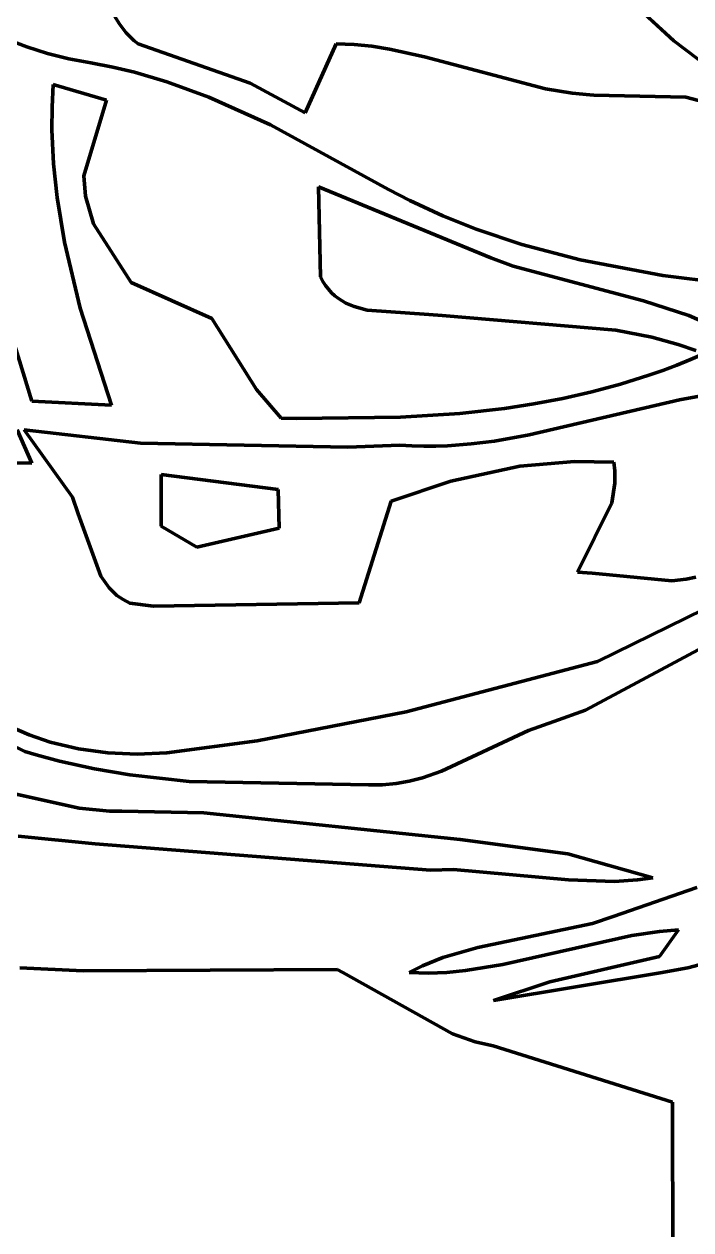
# Model space of a CAD drawing. Header units: millimetres. Extents: x 0 to 12.5, y 0 to 14.6.
# Drawn here: x 2.212 to 2.845, y 3.721 to 4.865 of the extents above; entities that cross this region are included whole.
import ezdxf

# ---------------------------------------------------------------- set-up
doc = ezdxf.new("R2010")
doc.units = ezdxf.units.MM
doc.layers.add('color#131313ff', color=7, linetype='CONTINUOUS', lineweight=100)
doc.layers.add('color#fcfcfcff', color=7, linetype='CONTINUOUS', lineweight=100)

msp = doc.modelspace()

# ---------------------------------------------------------------- linework, layer by layer
at = {"layer": 'color#131313ff'}
for p, q in [((2.8286, 4.849), (2.6587, 5.0059)), ((2.2978, 4.8731), (2.303, 4.8647)), ((2.303, 4.8647), (2.3092, 4.8567)), ((2.2147, 4.8434), (2.1855, 4.8543)), ((2.3092, 4.8567), (2.3163, 4.8495)), ((2.3163, 4.8495), (2.3203, 4.8461)), ((2.9115, 4.7862), (2.8286, 4.849)), ((2.2345, 4.8372), (2.2147, 4.8434)), ((2.3203, 4.8461), (2.4266, 4.8089)), ((2.4789, 4.7807), (2.5081, 4.8461)), ((2.5081, 4.8461), (2.5252, 4.8455)), ((2.5252, 4.8455), (2.5421, 4.8439)), ((2.5421, 4.8439), (2.5589, 4.8413)), ((2.5589, 4.8413), (2.5919, 4.834)), ((2.2548, 4.8321), (2.2345, 4.8372)), ((2.2651, 4.83), (2.2548, 4.8321)), ((2.2754, 4.8282), (2.2651, 4.83)), ((2.2964, 4.8241), (2.2754, 4.8282)), ((2.5919, 4.834), (2.7068, 4.8034)), ((2.3171, 4.8192), (2.2964, 4.8241)), ((2.3477, 4.8102), (2.3171, 4.8192)), ((2.2388, 4.786), (2.2398, 4.8076)), ((2.2398, 4.8076), (2.2903, 4.7929)), ((2.3876, 4.7956), (2.3477, 4.8102)), ((2.4266, 4.8089), (2.4789, 4.7807)), ((2.7068, 4.8034), (2.732, 4.7994)), ((2.2903, 4.7929), (2.2688, 4.721)), ((2.4458, 4.7694), (2.3876, 4.7956)), ((2.732, 4.7994), (2.7489, 4.7979)), ((2.7489, 4.7979), (2.7527, 4.7974)), ((2.7527, 4.7974), (2.8397, 4.7955)), ((2.8397, 4.7955), (2.8578, 4.7908)), ((2.2387, 4.7645), (2.2388, 4.786)), ((2.5579, 4.7082), (2.4458, 4.7694)), ((2.2402, 4.7323), (2.2387, 4.7645)), ((2.2436, 4.7004), (2.2402, 4.7323)), ((2.2688, 4.721), (2.2704, 4.7016)), ((2.2505, 4.6581), (2.2436, 4.7004)), ((2.2704, 4.7016), (2.2781, 4.6756)), ((2.4934, 4.6251), (2.4914, 4.7107)), ((2.4914, 4.7107), (2.6549, 4.6432)), ((2.5782, 4.6976), (2.5579, 4.7082)), ((2.6093, 4.6832), (2.5782, 4.6976)), ((2.641, 4.6705), (2.6093, 4.6832)), ((2.2781, 4.6756), (2.3138, 4.6199)), ((2.6843, 4.656), (2.641, 4.6705)), ((2.1735, 4.6572), (2.2196, 4.5074)), ((2.2655, 4.5954), (2.2505, 4.6581)), ((2.7395, 4.6414), (2.6843, 4.656)), ((2.6549, 4.6432), (2.676, 4.6352)), ((2.676, 4.6352), (2.7998, 4.6026)), ((2.8181, 4.6266), (2.7395, 4.6414)), ((2.4957, 4.6208), (2.4934, 4.6251)), ((2.4982, 4.617), (2.4957, 4.6208)), ((2.8746, 4.6194), (2.8181, 4.6266)), ((2.3138, 4.6199), (2.3902, 4.5857)), ((2.5009, 4.6134), (2.4982, 4.617)), ((2.5039, 4.6102), (2.5009, 4.6134)), ((2.507, 4.6073), (2.5039, 4.6102)), ((2.5104, 4.6047), (2.507, 4.6073)), ((2.5175, 4.6004), (2.5104, 4.6047)), ((2.5252, 4.5971), (2.5175, 4.6004)), ((2.7998, 4.6026), (2.8427, 4.5884)), ((2.2951, 4.5034), (2.2655, 4.5954)), ((2.5377, 4.5936), (2.5252, 4.5971)), ((2.5961, 4.5896), (2.5377, 4.5936)), ((2.6087, 4.5886), (2.5961, 4.5896)), ((2.7735, 4.5746), (2.6087, 4.5886)), ((2.8427, 4.5884), (2.8634, 4.5793)), ((2.3902, 4.5857), (2.4327, 4.5183)), ((2.8075, 4.568), (2.7735, 4.5746)), ((2.8327, 4.5611), (2.8075, 4.568)), ((2.8493, 4.5555), (2.8327, 4.5611)), ((2.8444, 4.5467), (2.8575, 4.5524)), ((2.8181, 4.5364), (2.8313, 4.5414)), ((2.8313, 4.5414), (2.8444, 4.5467)), ((2.7779, 4.5233), (2.8048, 4.5318)), ((2.8048, 4.5318), (2.8181, 4.5364)), ((2.4327, 4.5183), (2.4562, 4.4913)), ((2.7507, 4.5161), (2.7779, 4.5233)), ((2.2196, 4.5074), (2.2951, 4.5034)), ((2.8337, 4.5086), (2.6914, 4.4753)), ((2.6956, 4.5047), (2.7232, 4.5099)), ((2.7232, 4.5099), (2.7507, 4.5161)), ((2.8668, 4.5146), (2.8337, 4.5086)), ((2.5691, 4.492), (2.6256, 4.4957)), ((2.6256, 4.4957), (2.6677, 4.5004)), ((2.6677, 4.5004), (2.6956, 4.5047)), ((2.4562, 4.4913), (2.4703, 4.491)), ((2.4703, 4.491), (2.5691, 4.492)), ((2.2196, 4.4485), (2.2058, 4.4802)), ((2.3226, 4.4675), (2.2124, 4.48)), ((2.2124, 4.48), (2.2583, 4.4161)), ((2.6914, 4.4753), (2.6583, 4.4695)), ((2.5194, 4.4637), (2.3226, 4.4675)), ((2.5686, 4.4656), (2.5194, 4.4637)), ((2.58, 4.4649), (2.5686, 4.4656)), ((2.5913, 4.4646), (2.58, 4.4649)), ((2.6026, 4.4646), (2.5913, 4.4646)), ((2.6138, 4.465), (2.6026, 4.4646)), ((2.6362, 4.4667), (2.6138, 4.465)), ((2.6583, 4.4695), (2.6362, 4.4667)), ((2.0529, 4.4502), (2.2196, 4.4485)), ((2.6823, 4.4456), (2.7341, 4.4502)), ((2.7341, 4.4502), (2.7714, 4.4494)), ((2.7714, 4.4494), (2.7724, 4.4413)), ((2.3423, 4.4379), (2.4532, 4.4234)), ((2.3423, 4.3886), (2.3423, 4.4379)), ((2.617, 4.4315), (2.6823, 4.4456)), ((2.7724, 4.4413), (2.7725, 4.4296)), ((2.5605, 4.4125), (2.617, 4.4315)), ((2.7725, 4.4296), (2.7695, 4.4108)), ((2.2583, 4.4161), (2.2634, 4.4004)), ((2.4532, 4.4234), (2.454, 4.3868)), ((2.53, 4.3159), (2.5605, 4.4125)), ((2.7695, 4.4108), (2.7371, 4.3452)), ((2.2634, 4.4004), (2.285, 4.3413)), ((2.3761, 4.3688), (2.3423, 4.3886)), ((2.454, 4.3868), (2.3761, 4.3688)), ((2.285, 4.3413), (2.2929, 4.3302)), ((2.7371, 4.3452), (2.751, 4.3443)), ((2.751, 4.3443), (2.8265, 4.3369)), ((2.9127, 4.3375), (2.7561, 4.2604)), ((2.8265, 4.3369), (2.8403, 4.3384)), ((2.8403, 4.3384), (2.8493, 4.3404)), ((2.2929, 4.3302), (2.3003, 4.3231)), ((2.3003, 4.3231), (2.3061, 4.3191)), ((2.3061, 4.3191), (2.3126, 4.3158)), ((2.3126, 4.3158), (2.335, 4.3129)), ((2.335, 4.3129), (2.53, 4.3159)), ((2.7448, 4.2142), (2.9192, 4.3079)), ((2.7561, 4.2604), (2.5747, 4.2128)), ((2.5747, 4.2128), (2.4334, 4.185)), ((2.7148, 4.2034), (2.7448, 4.2142)), ((2.2172, 4.1907), (2.1981, 4.199)), ((2.6905, 4.1948), (2.7148, 4.2034)), ((2.1804, 4.1907), (2.2128, 4.1751)), ((2.2369, 4.184), (2.2172, 4.1907)), ((2.6081, 4.1565), (2.6905, 4.1948)), ((2.2128, 4.1751), (2.2237, 4.1718)), ((2.264, 4.1775), (2.2369, 4.184)), ((2.2917, 4.1737), (2.264, 4.1775)), ((2.4334, 4.185), (2.3475, 4.1738)), ((2.2237, 4.1718), (2.2457, 4.1658)), ((2.2457, 4.1658), (2.2789, 4.1585)), ((2.3196, 4.1725), (2.2917, 4.1737)), ((2.3475, 4.1738), (2.3196, 4.1725)), ((2.2789, 4.1585), (2.3124, 4.1528)), ((2.3124, 4.1528), (2.3687, 4.1466)), ((2.59, 4.1502), (2.6081, 4.1565)), ((2.2644, 4.1212), (2.1402, 4.1489)), ((2.3687, 4.1466), (2.5389, 4.1435)), ((2.5389, 4.1435), (2.5456, 4.1433)), ((2.5456, 4.1433), (2.5522, 4.1434)), ((2.5522, 4.1434), (2.5651, 4.1446)), ((2.5651, 4.1446), (2.5776, 4.1469)), ((2.5776, 4.1469), (2.59, 4.1502)), ((2.2932, 4.1185), (2.2644, 4.1212)), ((2.3048, 4.1184), (2.2932, 4.1185)), ((2.3826, 4.1167), (2.3048, 4.1184)), ((2.6257, 4.0916), (2.3826, 4.1167)), ((2.2066, 4.0947), (2.2798, 4.0876)), ((2.2798, 4.0876), (2.5976, 4.0626)), ((2.7278, 4.0781), (2.6257, 4.0916)), ((2.8085, 4.0553), (2.7278, 4.0781)), ((2.5976, 4.0626), (2.6195, 4.0631)), ((2.6195, 4.0631), (2.7286, 4.0533)), ((2.7286, 4.0533), (2.7722, 4.0518)), ((2.7722, 4.0518), (2.794, 4.0532)), ((2.794, 4.0532), (2.8085, 4.0553)), ((2.8503, 4.0461), (2.771, 4.0185)), ((2.771, 4.0185), (2.7512, 4.012)), ((2.7512, 4.012), (2.6426, 3.989)), ((2.7885, 4.0005), (2.815, 4.0044)), ((2.815, 4.0044), (2.8329, 4.0059)), ((2.8329, 4.0059), (2.815, 3.9806)), ((2.6662, 3.9729), (2.7885, 4.0005)), ((2.6426, 3.989), (2.6094, 3.9795)), ((2.815, 3.9806), (2.7108, 3.9567)), ((2.8417, 3.9698), (2.9017, 3.9857)), ((2.2682, 3.967), (2.2081, 3.9699)), ((2.5901, 3.9717), (2.5776, 3.9654)), ((2.6094, 3.9795), (2.5901, 3.9717)), ((2.631, 3.9672), (2.6662, 3.9729)), ((2.8154, 3.9651), (2.8417, 3.9698)), ((2.5093, 3.9681), (2.2682, 3.967)), ((2.5144, 3.9655), (2.5093, 3.9681)), ((2.6186, 3.9073), (2.5144, 3.9655)), ((2.5776, 3.9654), (2.5866, 3.965)), ((2.5866, 3.965), (2.5955, 3.9649)), ((2.5955, 3.9649), (2.6133, 3.9655)), ((2.6133, 3.9655), (2.631, 3.9672)), ((2.6575, 3.9389), (2.8154, 3.9651)), ((2.7108, 3.9567), (2.6575, 3.9389)), ((2.6401, 3.8998), (2.6186, 3.9073)), ((2.657, 3.896), (2.6401, 3.8998)), ((2.8272, 3.8424), (2.657, 3.896)), ((2.8298, 2.0278), (2.8272, 3.8424))]:
    msp.add_line(p, q, dxfattribs=at)
at = {"layer": 'color#fcfcfcff'}
for p, q in [((2.6587, 5.0059), (2.8286, 4.849)), ((2.303, 4.8647), (2.2978, 4.8731)), ((2.3092, 4.8567), (2.303, 4.8647)), ((2.1855, 4.8543), (2.2147, 4.8434)), ((2.3163, 4.8495), (2.3092, 4.8567)), ((2.3203, 4.8461), (2.3163, 4.8495)), ((2.8286, 4.849), (2.9115, 4.7862)), ((2.2147, 4.8434), (2.2345, 4.8372)), ((2.4266, 4.8089), (2.3203, 4.8461)), ((2.5081, 4.8461), (2.4789, 4.7807)), ((2.5252, 4.8455), (2.5081, 4.8461)), ((2.5421, 4.8439), (2.5252, 4.8455)), ((2.5589, 4.8413), (2.5421, 4.8439)), ((2.5919, 4.834), (2.5589, 4.8413)), ((2.2345, 4.8372), (2.2548, 4.8321)), ((2.2548, 4.8321), (2.2651, 4.83)), ((2.2651, 4.83), (2.2754, 4.8282)), ((2.2754, 4.8282), (2.2964, 4.8241)), ((2.7068, 4.8034), (2.5919, 4.834)), ((2.2964, 4.8241), (2.3171, 4.8192)), ((2.3171, 4.8192), (2.3477, 4.8102)), ((2.2398, 4.8076), (2.2388, 4.786)), ((2.2903, 4.7929), (2.2398, 4.8076)), ((2.3477, 4.8102), (2.3876, 4.7956)), ((2.4789, 4.7807), (2.4266, 4.8089)), ((2.732, 4.7994), (2.7068, 4.8034)), ((2.2688, 4.721), (2.2903, 4.7929)), ((2.3876, 4.7956), (2.4458, 4.7694)), ((2.7489, 4.7979), (2.732, 4.7994)), ((2.7527, 4.7974), (2.7489, 4.7979)), ((2.8397, 4.7955), (2.7527, 4.7974)), ((2.8578, 4.7908), (2.8397, 4.7955)), ((2.2388, 4.786), (2.2387, 4.7645)), ((2.4458, 4.7694), (2.5579, 4.7082)), ((2.2387, 4.7645), (2.2402, 4.7323)), ((2.2402, 4.7323), (2.2436, 4.7004)), ((2.2704, 4.7016), (2.2688, 4.721)), ((2.2436, 4.7004), (2.2505, 4.6581)), ((2.2781, 4.6756), (2.2704, 4.7016)), ((2.6549, 4.6432), (2.4914, 4.7107)), ((2.4914, 4.7107), (2.4934, 4.6251)), ((2.5579, 4.7082), (2.5782, 4.6976)), ((2.5782, 4.6976), (2.6093, 4.6832)), ((2.6093, 4.6832), (2.641, 4.6705)), ((2.3138, 4.6199), (2.2781, 4.6756)), ((2.641, 4.6705), (2.6843, 4.656)), ((2.2196, 4.5074), (2.1735, 4.6572)), ((2.2505, 4.6581), (2.2655, 4.5954)), ((2.6843, 4.656), (2.7395, 4.6414)), ((2.676, 4.6352), (2.6549, 4.6432)), ((2.7998, 4.6026), (2.676, 4.6352)), ((2.7395, 4.6414), (2.8181, 4.6266)), ((2.4934, 4.6251), (2.4957, 4.6208)), ((2.4957, 4.6208), (2.4982, 4.617)), ((2.8181, 4.6266), (2.8746, 4.6194)), ((2.3902, 4.5857), (2.3138, 4.6199)), ((2.4982, 4.617), (2.5009, 4.6134)), ((2.5009, 4.6134), (2.5039, 4.6102)), ((2.5039, 4.6102), (2.507, 4.6073)), ((2.507, 4.6073), (2.5104, 4.6047)), ((2.5104, 4.6047), (2.5175, 4.6004)), ((2.5175, 4.6004), (2.5252, 4.5971)), ((2.8427, 4.5884), (2.7998, 4.6026)), ((2.2655, 4.5954), (2.2951, 4.5034)), ((2.5252, 4.5971), (2.5377, 4.5936)), ((2.5377, 4.5936), (2.5961, 4.5896)), ((2.5961, 4.5896), (2.6087, 4.5886)), ((2.6087, 4.5886), (2.7735, 4.5746)), ((2.8634, 4.5793), (2.8427, 4.5884)), ((2.4327, 4.5183), (2.3902, 4.5857)), ((2.7735, 4.5746), (2.8075, 4.568)), ((2.8075, 4.568), (2.8327, 4.5611)), ((2.8327, 4.5611), (2.8493, 4.5555)), ((2.8575, 4.5524), (2.8444, 4.5467)), ((2.8313, 4.5414), (2.8181, 4.5364)), ((2.8444, 4.5467), (2.8313, 4.5414)), ((2.8048, 4.5318), (2.7779, 4.5233)), ((2.8181, 4.5364), (2.8048, 4.5318)), ((2.4562, 4.4913), (2.4327, 4.5183)), ((2.7779, 4.5233), (2.7507, 4.5161)), ((2.2951, 4.5034), (2.2196, 4.5074)), ((2.6914, 4.4753), (2.8337, 4.5086)), ((2.7232, 4.5099), (2.6956, 4.5047)), ((2.7507, 4.5161), (2.7232, 4.5099)), ((2.8337, 4.5086), (2.8668, 4.5146)), ((2.6256, 4.4957), (2.5691, 4.492)), ((2.6677, 4.5004), (2.6256, 4.4957)), ((2.6956, 4.5047), (2.6677, 4.5004)), ((2.4703, 4.491), (2.4562, 4.4913)), ((2.5691, 4.492), (2.4703, 4.491)), ((2.2058, 4.4802), (2.2196, 4.4485)), ((2.2583, 4.4161), (2.2124, 4.48)), ((2.2124, 4.48), (2.3226, 4.4675)), ((2.6583, 4.4695), (2.6914, 4.4753)), ((2.3226, 4.4675), (2.5194, 4.4637)), ((2.5194, 4.4637), (2.5686, 4.4656)), ((2.5686, 4.4656), (2.58, 4.4649)), ((2.58, 4.4649), (2.5913, 4.4646)), ((2.5913, 4.4646), (2.6026, 4.4646)), ((2.6026, 4.4646), (2.6138, 4.465)), ((2.6138, 4.465), (2.6362, 4.4667)), ((2.6362, 4.4667), (2.6583, 4.4695)), ((2.2196, 4.4485), (2.0529, 4.4502)), ((2.7341, 4.4502), (2.6823, 4.4456)), ((2.7714, 4.4494), (2.7341, 4.4502)), ((2.7724, 4.4413), (2.7714, 4.4494)), ((2.3423, 4.4379), (2.3423, 4.3886)), ((2.4532, 4.4234), (2.3423, 4.4379)), ((2.6823, 4.4456), (2.617, 4.4315)), ((2.7725, 4.4296), (2.7724, 4.4413)), ((2.617, 4.4315), (2.5605, 4.4125)), ((2.7695, 4.4108), (2.7725, 4.4296)), ((2.2634, 4.4004), (2.2583, 4.4161)), ((2.454, 4.3868), (2.4532, 4.4234)), ((2.5605, 4.4125), (2.53, 4.3159)), ((2.7371, 4.3452), (2.7695, 4.4108)), ((2.285, 4.3413), (2.2634, 4.4004)), ((2.3423, 4.3886), (2.3761, 4.3688)), ((2.3761, 4.3688), (2.454, 4.3868)), ((2.2929, 4.3302), (2.285, 4.3413)), ((2.751, 4.3443), (2.7371, 4.3452)), ((2.8265, 4.3369), (2.751, 4.3443)), ((2.7561, 4.2604), (2.9127, 4.3375)), ((2.8403, 4.3384), (2.8265, 4.3369)), ((2.8493, 4.3404), (2.8403, 4.3384)), ((2.3003, 4.3231), (2.2929, 4.3302)), ((2.3061, 4.3191), (2.3003, 4.3231)), ((2.3126, 4.3158), (2.3061, 4.3191)), ((2.335, 4.3129), (2.3126, 4.3158)), ((2.53, 4.3159), (2.335, 4.3129)), ((2.9192, 4.3079), (2.7448, 4.2142)), ((2.5747, 4.2128), (2.7561, 4.2604)), ((2.4334, 4.185), (2.5747, 4.2128)), ((2.7448, 4.2142), (2.7148, 4.2034)), ((2.1981, 4.199), (2.2172, 4.1907)), ((2.7148, 4.2034), (2.6905, 4.1948)), ((2.2128, 4.1751), (2.1804, 4.1907)), ((2.2172, 4.1907), (2.2369, 4.184)), ((2.6905, 4.1948), (2.6081, 4.1565)), ((2.2237, 4.1718), (2.2128, 4.1751)), ((2.2369, 4.184), (2.264, 4.1775)), ((2.264, 4.1775), (2.2917, 4.1737)), ((2.3475, 4.1738), (2.4334, 4.185)), ((2.2457, 4.1658), (2.2237, 4.1718)), ((2.2789, 4.1585), (2.2457, 4.1658)), ((2.2917, 4.1737), (2.3196, 4.1725)), ((2.3196, 4.1725), (2.3475, 4.1738)), ((2.3124, 4.1528), (2.2789, 4.1585)), ((2.3687, 4.1466), (2.3124, 4.1528)), ((2.6081, 4.1565), (2.59, 4.1502)), ((2.1402, 4.1489), (2.2644, 4.1212)), ((2.5389, 4.1435), (2.3687, 4.1466)), ((2.5456, 4.1433), (2.5389, 4.1435)), ((2.5522, 4.1434), (2.5456, 4.1433)), ((2.5651, 4.1446), (2.5522, 4.1434)), ((2.5776, 4.1469), (2.5651, 4.1446)), ((2.59, 4.1502), (2.5776, 4.1469)), ((2.2644, 4.1212), (2.2932, 4.1185)), ((2.2932, 4.1185), (2.3048, 4.1184)), ((2.3048, 4.1184), (2.3826, 4.1167)), ((2.3826, 4.1167), (2.6257, 4.0916)), ((2.2798, 4.0876), (2.2066, 4.0947)), ((2.5976, 4.0626), (2.2798, 4.0876)), ((2.6257, 4.0916), (2.7278, 4.0781)), ((2.7278, 4.0781), (2.8085, 4.0553)), ((2.6195, 4.0631), (2.5976, 4.0626)), ((2.7286, 4.0533), (2.6195, 4.0631)), ((2.7722, 4.0518), (2.7286, 4.0533)), ((2.794, 4.0532), (2.7722, 4.0518)), ((2.8085, 4.0553), (2.794, 4.0532)), ((2.771, 4.0185), (2.8503, 4.0461)), ((2.7512, 4.012), (2.771, 4.0185)), ((2.6426, 3.989), (2.7512, 4.012)), ((2.815, 4.0044), (2.7885, 4.0005)), ((2.815, 3.9806), (2.8329, 4.0059)), ((2.8329, 4.0059), (2.815, 4.0044)), ((2.7885, 4.0005), (2.6662, 3.9729)), ((2.6094, 3.9795), (2.6426, 3.989)), ((2.7108, 3.9567), (2.815, 3.9806)), ((2.9017, 3.9857), (2.8417, 3.9698)), ((2.2081, 3.9699), (2.2682, 3.967)), ((2.5776, 3.9654), (2.5901, 3.9717)), ((2.5901, 3.9717), (2.6094, 3.9795)), ((2.6662, 3.9729), (2.631, 3.9672)), ((2.8417, 3.9698), (2.8154, 3.9651)), ((2.2682, 3.967), (2.5093, 3.9681)), ((2.5093, 3.9681), (2.5144, 3.9655)), ((2.5144, 3.9655), (2.6186, 3.9073)), ((2.5866, 3.965), (2.5776, 3.9654)), ((2.5955, 3.9649), (2.5866, 3.965)), ((2.6133, 3.9655), (2.5955, 3.9649)), ((2.631, 3.9672), (2.6133, 3.9655)), ((2.8154, 3.9651), (2.6575, 3.9389)), ((2.6575, 3.9389), (2.7108, 3.9567)), ((2.6186, 3.9073), (2.6401, 3.8998)), ((2.6401, 3.8998), (2.657, 3.896)), ((2.657, 3.896), (2.8272, 3.8424)), ((2.8272, 3.8424), (2.8298, 2.0278))]:
    msp.add_line(p, q, dxfattribs=at)

doc.saveas('drawing.dxf')
